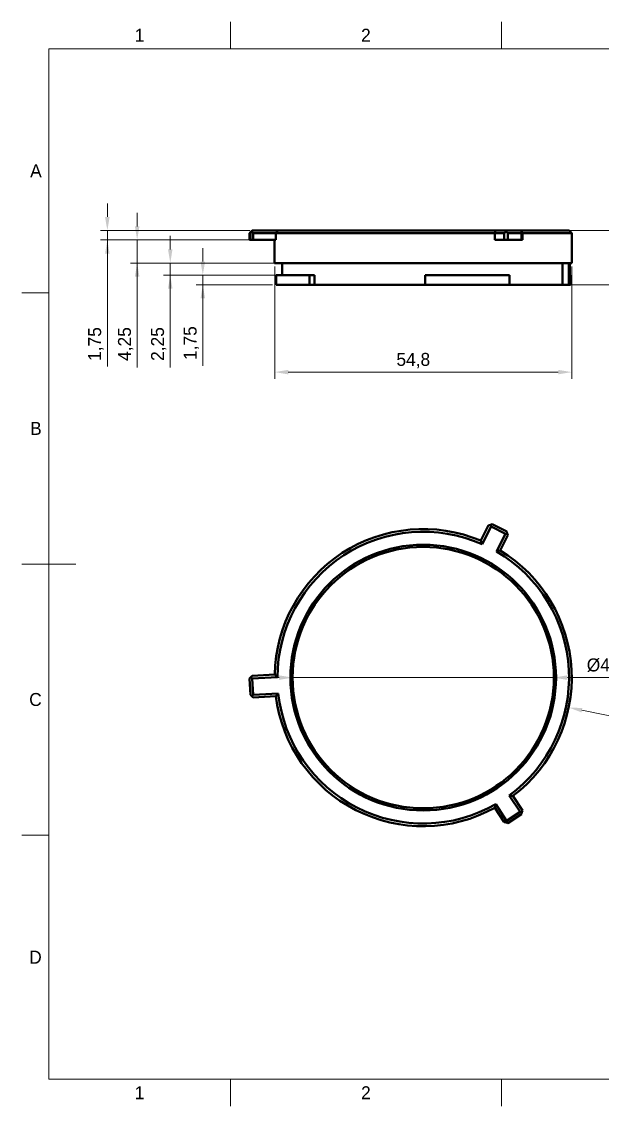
# Model space of a CAD drawing. Header units: millimetres. Extents: x 15 to 292, y 5 to 205.
# Drawn here: x 15 to 122.1, y 5 to 205 of the extents above; entities that cross this region are included whole.
import ezdxf

# ---------------------------------------------------------------- set-up
doc = ezdxf.new("R2010")
doc.units = ezdxf.units.MM
for name, color, linetype in [('Annotations', 7, 'Continuous'), ('Border', 7, 'Continuous'), ('Geometries', 7, 'Continuous')]:
    doc.layers.add(name, color=color, linetype=linetype)
doc.styles.add('Shapr0', font='txt', dxfattribs={"height": 2.3925})
doc.styles.add('Shapr2', font='txt', dxfattribs={"height": 2.3925})
doc.styles.add('Shapr4', font='txt', dxfattribs={"height": 2.3925})
doc.dimstyles.new('ISO-25', dxfattribs={"dimtxt": 2.5, "dimasz": 2.5, "dimexe": 1.25, "dimexo": 0.625, "dimtad": 1, "dimtxsty": 'Standard', "dimcen": 2.5, "dimadec": 0, "dimazin": 0, "dimtfac": 1, "dimtmove": 0, "dimatfit": 3, "dimfxl": 1, "dimarcsym": 0})

# ---------------------------------------------------------------- blocks, each defined once
blk = doc.blocks.new('*D2')
at = {"layer": 'Annotations', "color": 0, "linetype": 'Continuous', "lineweight": 15}
for p, q in [((62.47, 84.05), (59.97, 84.05)), ((64.97, 84.05), (113.17, 84.05)), ((129.02, 84.05), (115.67, 84.05))]:
    blk.add_line(p, q, dxfattribs=at)
at = {"layer": 'Annotations', "color": 0}
for points in [[(62.47, 83.63), (62.47, 84.47), (64.97, 84.05)], [(115.67, 84.47), (115.67, 83.63), (113.17, 84.05)]]:
    blk.add_solid(points, dxfattribs=at)
at = {"layer": 'Defpoints', "color": 0}
for p in [(64.97, 84.05), (113.17, 84.05)]:
    blk.add_point(p, dxfattribs=at)
at = {"layer": 'Annotations', "color": 0, "lineweight": 15, "insert": (123.6, 86.17), "char_height": 2.3925, "attachment_point": 5, "style": 'Shapr4'}
blk.add_mtext('\\A1;%%c48,2', dxfattribs=at)
blk = doc.blocks.new('*D3')
at = {"layer": 'Annotations', "color": 0, "linetype": 'Continuous', "lineweight": 15}
blk.add_line((118.36, 78.03), (132.96, 75.04), dxfattribs=at)
at = {"layer": 'Annotations', "color": 0}
blk.add_solid([(118.44, 78.44), (118.27, 77.63), (115.91, 78.54)], dxfattribs=at)
at = {"layer": 'Defpoints', "color": 0}
for p in [(89.07, 84.05), (115.91, 78.54)]:
    blk.add_point(p, dxfattribs=at)
at = {"layer": 'Annotations', "color": 0, "lineweight": 15, "insert": (127.96, 78.23), "char_height": 2.393, "attachment_point": 5, "rotation": 348.3945, "style": 'Shapr4'}
blk.add_mtext('\\A1;R27,4', dxfattribs=at)
blk = doc.blocks.new('*D17')
at = {"layer": 'Annotations', "color": 0, "linetype": 'Continuous', "lineweight": 15}
for p, q in [((48.41, 160.75), (48.41, 163.25)), ((61.29, 158.25), (47.16, 158.25)), ((48.41, 158.25), (48.41, 156.5)), ((61.29, 156.5), (47.16, 156.5)), ((48.41, 156.5), (48.41, 141.56)), ((48.41, 154), (48.41, 151.5))]:
    blk.add_line(p, q, dxfattribs=at)
at = {"layer": 'Annotations', "color": 0}
for points in [[(48, 160.75), (48.83, 160.75), (48.41, 158.25)], [(48.83, 154), (48, 154), (48.41, 156.5)]]:
    blk.add_solid(points, dxfattribs=at)
at = {"layer": 'Defpoints', "color": 0}
for p in [(61.92, 158.25), (48.41, 156.5), (61.92, 156.5)]:
    blk.add_point(p, dxfattribs=at)
at = {"layer": 'Annotations', "color": 0, "lineweight": 15, "insert": (46.29, 145.73), "char_height": 2.393, "attachment_point": 5, "rotation": 90, "style": 'Shapr2'}
blk.add_mtext('\\A1;1,75', dxfattribs=at)
blk = doc.blocks.new('*D18')
at = {"layer": 'Annotations', "color": 0, "linetype": 'Continuous', "lineweight": 15}
for p, q in [((42.41, 163), (42.41, 165.5)), ((62.44, 160.5), (41.16, 160.5)), ((42.41, 160.5), (42.41, 158.25)), ((62.44, 158.25), (41.16, 158.25)), ((42.41, 158.25), (42.41, 141.21)), ((42.41, 155.75), (42.41, 153.25))]:
    blk.add_line(p, q, dxfattribs=at)
at = {"layer": 'Annotations', "color": 0}
for points in [[(41.99, 163), (42.82, 163), (42.41, 160.5)], [(42.82, 155.75), (41.99, 155.75), (42.41, 158.25)]]:
    blk.add_solid(points, dxfattribs=at)
at = {"layer": 'Defpoints', "color": 0}
for p in [(63.07, 160.5), (42.41, 158.25), (63.07, 158.25)]:
    blk.add_point(p, dxfattribs=at)
at = {"layer": 'Annotations', "color": 0, "lineweight": 15, "insert": (40.28, 145.56), "char_height": 2.393, "attachment_point": 5, "rotation": 90, "style": 'Shapr2'}
blk.add_mtext('\\A1;2,25', dxfattribs=at)
blk = doc.blocks.new('*D19')
at = {"layer": 'Annotations', "color": 0, "linetype": 'Continuous', "lineweight": 15}
for p, q in [((36.3, 167.25), (36.3, 169.75)), ((61.04, 164.75), (35.05, 164.75)), ((36.3, 160.5), (36.3, 164.75)), ((61.04, 160.5), (35.05, 160.5)), ((36.3, 160.5), (36.3, 141.22)), ((36.3, 158), (36.3, 155.5))]:
    blk.add_line(p, q, dxfattribs=at)
at = {"layer": 'Annotations', "color": 0}
for points in [[(35.88, 167.25), (36.72, 167.25), (36.3, 164.75)], [(36.72, 158), (35.88, 158), (36.3, 160.5)]]:
    blk.add_solid(points, dxfattribs=at)
at = {"layer": 'Defpoints', "color": 0}
for p in [(36.3, 164.75), (61.67, 164.75), (61.67, 160.5)]:
    blk.add_point(p, dxfattribs=at)
at = {"layer": 'Annotations', "color": 0, "lineweight": 15, "insert": (34.18, 145.56), "char_height": 2.393, "attachment_point": 5, "rotation": 90, "style": 'Shapr2'}
blk.add_mtext('\\A1;4,25', dxfattribs=at)
blk = doc.blocks.new('*D20')
at = {"layer": 'Annotations', "color": 0, "linetype": 'Continuous', "lineweight": 15}
for p, q in [((30.8, 169), (30.8, 171.5)), ((57.06, 166.5), (29.55, 166.5)), ((30.8, 164.75), (30.8, 166.5)), ((57.09, 164.75), (29.55, 164.75)), ((30.8, 164.75), (30.8, 141.39)), ((30.8, 162.25), (30.8, 159.75))]:
    blk.add_line(p, q, dxfattribs=at)
at = {"layer": 'Annotations', "color": 0}
for points in [[(30.38, 169), (31.22, 169), (30.8, 166.5)], [(31.22, 162.25), (30.38, 162.25), (30.8, 164.75)]]:
    blk.add_solid(points, dxfattribs=at)
at = {"layer": 'Defpoints', "color": 0}
for p in [(30.8, 166.5), (57.69, 166.5), (57.72, 164.75)]:
    blk.add_point(p, dxfattribs=at)
at = {"layer": 'Annotations', "color": 0, "lineweight": 15, "insert": (28.68, 145.56), "char_height": 2.393, "attachment_point": 5, "rotation": 90, "style": 'Shapr2'}
blk.add_mtext('\\A1;1,75', dxfattribs=at)
blk = doc.blocks.new('*D21')
at = {"layer": 'Annotations', "color": 0, "linetype": 'Continuous', "lineweight": 15}
for p, q in [((103.06, 166.5), (129.9, 166.5)), ((128.65, 159), (128.65, 164)), ((90.03, 156.5), (129.9, 156.5)), ((128.65, 156.5), (128.65, 146.96))]:
    blk.add_line(p, q, dxfattribs=at)
at = {"layer": 'Annotations', "color": 0}
for points in [[(129.06, 164), (128.23, 164), (128.65, 166.5)], [(128.23, 159), (129.06, 159), (128.65, 156.5)]]:
    blk.add_solid(points, dxfattribs=at)
at = {"layer": 'Defpoints', "color": 0}
for p in [(102.44, 166.5), (128.65, 166.5), (89.4, 156.5)]:
    blk.add_point(p, dxfattribs=at)
at = {"layer": 'Annotations', "color": 0, "lineweight": 15, "insert": (126.75, 149.43), "char_height": 2.393, "attachment_point": 5, "rotation": 90, "style": 'Shapr2'}
blk.add_mtext('\\A1;10', dxfattribs=at)
blk = doc.blocks.new('*D22')
at = {"layer": 'Annotations', "color": 0, "linetype": 'Continuous', "lineweight": 15}
for p, q in [((61.67, 159.88), (61.67, 139.13)), ((116.47, 159.88), (116.47, 139.13)), ((64.17, 140.38), (113.97, 140.38))]:
    blk.add_line(p, q, dxfattribs=at)
at = {"layer": 'Annotations', "color": 0}
for points in [[(64.17, 140.8), (64.17, 139.97), (61.67, 140.38)], [(113.97, 139.97), (113.97, 140.8), (116.47, 140.38)]]:
    blk.add_solid(points, dxfattribs=at)
at = {"layer": 'Defpoints', "color": 0}
for p in [(61.67, 160.5), (116.47, 160.5), (116.47, 140.38)]:
    blk.add_point(p, dxfattribs=at)
at = {"layer": 'Annotations', "color": 0, "lineweight": 15, "insert": (87.24, 142.51), "char_height": 2.393, "attachment_point": 5, "style": 'Shapr2'}
blk.add_mtext('\\A1;54,8', dxfattribs=at)

msp = doc.modelspace()

# ---------------------------------------------------------------- linework, layer by layer
at = {"layer": 'Border', "linetype": 'Continuous', "lineweight": 15}
for p, q in [((53.5, 200), (53.5, 205)), ((103.5, 200), (103.5, 205)), ((287, 200), (20, 200)), ((20, 200), (20, 10)), ((20, 155), (15, 155)), ((25, 105), (15, 105)), ((20, 55), (15, 55)), ((20, 10), (287, 10)), ((53.5, 10), (53.5, 5)), ((103.5, 10), (103.5, 5))]:
    msp.add_line(p, q, dxfattribs=at)
at = {"layer": 'Geometries', "linetype": 'Continuous', "lineweight": 40}
for p, q in [((57.033, 166), (57.269, 166.25)), ((57.19, 166), (57.033, 166)), ((57.033, 166), (57.033, 164.75)), ((57.452, 166.25), (57.19, 166)), ((57.19, 164.75), (57.19, 166)), ((57.269, 166.25), (57.532, 166.5)), ((57.452, 166.25), (57.689, 166.5)), ((57.715, 166), (57.452, 166.25)), ((57.532, 166.5), (57.689, 166.5)), ((57.689, 166.5), (62.324, 166.5)), ((61.883, 166), (57.715, 166)), ((57.715, 166), (57.715, 164.75)), ((61.883, 166), (61.883, 164.75)), ((102.273, 166), (61.883, 166)), ((62.324, 166.5), (102.437, 166.5)), ((102.273, 166), (102.273, 164.75)), ((104.001, 166), (102.273, 166)), ((102.437, 166.5), (104.421, 166.5)), ((104.347, 166.25), (104.001, 166)), ((104.001, 164.75), (104.001, 166)), ((104.421, 166.5), (104.347, 166.25)), ((104.693, 166), (104.347, 166.25)), ((104.421, 166.5), (106.937, 166.5)), ((107.209, 166), (104.693, 166)), ((104.693, 166), (104.693, 164.75)), ((106.937, 166.5), (107.283, 166.25)), ((106.937, 166.5), (115.967, 166.5)), ((107.283, 166.25), (107.209, 166)), ((107.209, 164.75), (107.209, 166)), ((107.356, 166), (107.283, 166.25)), ((116.467, 166), (107.356, 166)), ((107.356, 166), (107.356, 164.75)), ((116.467, 166), (115.967, 166.5)), ((116.467, 160.5), (116.467, 166)), ((57.19, 164.75), (57.033, 164.75)), ((57.715, 164.75), (57.19, 164.75)), ((57.715, 164.75), (61.667, 164.75)), ((61.667, 160.5), (61.667, 164.75)), ((61.667, 164.75), (61.883, 164.75)), ((104.001, 164.75), (102.273, 164.75)), ((104.693, 164.75), (104.001, 164.75)), ((107.209, 164.75), (104.693, 164.75)), ((107.356, 164.75), (107.209, 164.75)), ((63.067, 160.5), (61.667, 160.5)), ((63.067, 160.5), (63.067, 158.25)), ((114.77, 160.5), (63.067, 160.5)), ((114.77, 160.5), (114.77, 156.5)), ((115.907, 160.5), (114.77, 160.5)), ((115.907, 160.5), (115.907, 156.5)), ((116.136, 160.5), (115.907, 160.5)), ((116.136, 160.5), (116.136, 158.25)), ((116.467, 160.5), (116.136, 160.5)), ((61.917, 158.25), (61.917, 156.5)), ((63.067, 158.25), (61.917, 158.25)), ((68.102, 158.25), (63.067, 158.25)), ((68.102, 158.25), (68.102, 156.5)), ((68.99, 158.25), (68.102, 158.25)), ((68.99, 158.25), (68.99, 156.5)), ((89.402, 158.25), (89.402, 156.5)), ((89.402, 158.25), (89.417, 158.25)), ((89.417, 158.25), (89.417, 156.5)), ((104.96, 158.25), (89.417, 158.25)), ((104.96, 158.25), (104.96, 156.5)), ((116.217, 158.25), (116.136, 158.25)), ((116.217, 156.5), (116.217, 158.25)), ((68.102, 156.5), (61.917, 156.5)), ((68.99, 156.5), (68.102, 156.5)), ((89.402, 156.5), (68.99, 156.5)), ((89.402, 156.5), (89.417, 156.5)), ((104.96, 156.5), (89.417, 156.5)), ((114.77, 156.5), (104.96, 156.5)), ((114.77, 156.5), (115.907, 156.5)), ((116.217, 156.5), (115.907, 156.5)), ((99.691, 109.305), (101.132, 112.133)), ((101.132, 112.133), (101.468, 112.242)), ((101.468, 112.242), (101.805, 112.351)), ((101.578, 111.906), (101.468, 112.242)), ((101.805, 112.351), (104.478, 110.989)), ((101.578, 111.906), (99.924, 108.661)), ((104.251, 110.544), (101.578, 111.906)), ((102.597, 107.299), (104.251, 110.544)), ((104.696, 110.317), (103.255, 107.489)), ((104.251, 110.544), (104.587, 110.653)), ((104.478, 110.989), (104.587, 110.653)), ((104.587, 110.653), (104.696, 110.317)), ((57.033, 83.872), (57.269, 84.135)), ((57.269, 84.135), (57.506, 84.398)), ((57.269, 84.135), (57.532, 83.898)), ((57.506, 84.398), (61.673, 84.616)), ((62.167, 84.141), (57.532, 83.898)), ((57.19, 80.876), (57.033, 83.872)), ((57.532, 83.898), (57.689, 80.902)), ((57.452, 80.64), (57.19, 80.876)), ((57.452, 80.64), (57.689, 80.902)), ((57.715, 80.403), (57.452, 80.64)), ((57.689, 80.902), (62.324, 81.145)), ((61.883, 80.621), (57.715, 80.403)), ((106.937, 59.286), (104.953, 62.341)), ((105.628, 62.22), (107.356, 59.559)), ((104.001, 57.38), (102.273, 60.041)), ((102.437, 60.707), (104.421, 57.652)), ((104.421, 57.652), (106.937, 59.286)), ((107.209, 58.867), (104.693, 57.233)), ((106.937, 59.286), (107.283, 59.213)), ((107.283, 59.213), (107.209, 58.867)), ((107.356, 59.559), (107.283, 59.213)), ((104.347, 57.307), (104.001, 57.38)), ((104.421, 57.652), (104.347, 57.307)), ((104.693, 57.233), (104.347, 57.307))]:
    msp.add_line(p, q, dxfattribs=at)
at = {"layer": 'Geometries', "linetype": 'Continuous', "lineweight": 40, "flags": 128}
for points in [[(61.883, 166), (61.992, 166.125), (62.103, 166.25), (62.213, 166.375), (62.324, 166.5)], [(102.273, 166), (102.315, 166.125), (102.356, 166.25), (102.397, 166.375), (102.437, 166.5)], [(99.691, 109.305), (99.75, 109.145), (99.808, 108.983), (99.866, 108.822), (99.924, 108.661)], [(102.597, 107.299), (102.762, 107.347), (102.926, 107.395), (103.091, 107.442), (103.255, 107.489)], [(61.673, 84.616), (61.796, 84.497), (61.92, 84.378), (62.043, 84.26), (62.167, 84.141)], [(61.883, 80.621), (61.992, 80.753), (62.103, 80.884), (62.213, 81.015), (62.324, 81.145)], [(104.953, 62.341), (105.122, 62.31), (105.291, 62.28), (105.459, 62.25), (105.628, 62.22)], [(102.273, 60.041), (102.315, 60.207), (102.356, 60.374), (102.397, 60.54), (102.437, 60.707)]]:
    msp.add_lwpolyline(points, dxfattribs=at)
at = {"layer": 'Geometries', "linetype": 'Continuous', "lineweight": 40}
for radius in [24.5, 24.1]:
    msp.add_circle((89.067, 84.049), radius, dxfattribs=at)
for radius, start, end in [(27.4, 67.1859, 178.8141), (26.9, 66.19659, 179.80341), (26.9, 306.19659, 59.80341), (27.4, 307.1859, 58.8141), (27.4, 187.1859, 298.8141), (26.9, 186.19659, 299.80341)]:
    msp.add_arc((89.067, 84.049), radius, start, end, dxfattribs=at)

# ---------------------------------------------------------------- texts
at = {"layer": 'Border', "linetype": 'Continuous', "lineweight": 15, "char_height": 2.393, "width": 2.3925, "style": 'Shapr0'}
for s, insert, attachment_point in [('1', (36.75, 201.304), 8), ('2', (78.5, 201.304), 8), ('A', (18.696, 177.5), 6), ('B', (18.696, 130), 6), ('C', (18.696, 80), 6), ('D', (18.696, 32.5), 6), ('1', (36.75, 8.696), 2), ('2', (78.5, 8.696), 2)]:
    msp.add_mtext(s, dxfattribs=dict(at, insert=insert, attachment_point=attachment_point))

# ---------------------------------------------------------------- dimensions: what is measured, and where the dimension line sits
at = {"layer": 'Annotations', "linetype": 'Continuous', "lineweight": 15}
for base, p1, p2, angle, picture, middle in [((30.8, 166.5), (57.715, 164.75), (57.689, 166.5), 90, '*D20', (30.8, 145.564)), ((36.3, 164.75), (61.667, 160.5), (61.667, 164.75), 90, '*D19', (36.3, 145.562)), ((128.646, 166.5), (89.402, 156.5), (102.437, 166.5), 270, '*D21', (128.646, 149.429)), ((42.408, 158.25), (63.067, 160.5), (63.067, 158.25), 90, '*D18', (42.408, 145.558)), ((48.415, 156.5), (61.917, 158.25), (61.917, 156.5), 90, '*D17', (48.415, 145.734)), ((116.467, 140.382), (61.667, 160.5), (116.467, 160.5), 180, '*D22', (87.236, 140.382))]:
    dim = msp.add_linear_dim(base=base, p1=p1, p2=p2, angle=angle, dimstyle='ISO-25', override={"dimscale": 1, "dimgap": 0.7, "dimdec": 2, "dimlfac": 1, "dimrnd": 0.01, "dimzin": 8, "dimdsep": 44, "dimtxsty": 'Shapr2', "dimse1": 0, "dimse2": 0, "dimadec": 2, "dimtol": 0, "dimlim": 0, "dimtp": 0, "dimtm": 0, "dimtfac": 0.6, "dimtdec": 8, "dimfrac": 2, "dimtolj": 1, "dimlwd": 15, "dimlwe": 15}, dxfattribs=at)
    dim.commit()
    dim.dimension.update_dxf_attribs({"geometry": picture, "text_midpoint": middle, "dimtype": 160})
dim = msp.add_diameter_dim_2p(p1=(64.967, 84.049), p2=(113.167, 84.049), dimstyle='ISO-25', override={"dimscale": 1, "dimgap": 0.7, "dimdec": 2, "dimlfac": 1, "dimrnd": 0.01, "dimzin": 8, "dimdsep": 44, "dimtxsty": 'Shapr4', "dimcen": 2.5, "dimadec": 2, "dimtol": 0, "dimlim": 0, "dimtp": 0, "dimtm": 0, "dimtfac": 0.6, "dimtdec": 8, "dimtofl": 1, "dimfrac": 2, "dimtolj": 1, "dimlwd": 15, "dimlwe": 15}, dxfattribs=at)
dim.commit()
dim.dimension.update_dxf_attribs({"geometry": '*D2', "text_midpoint": (123.595, 86.173)})
dim = msp.add_radius_dim(center=(89.067, 84.049), mpoint=(115.907, 78.537), dimstyle='ISO-25', override={"dimscale": 1, "dimgap": 0.7, "dimdec": 2, "dimlfac": 1, "dimrnd": 0.01, "dimzin": 8, "dimdsep": 44, "dimtxsty": 'Shapr4', "dimcen": 0, "dimadec": 2, "dimtol": 0, "dimlim": 0, "dimtp": 0, "dimtm": 0, "dimtfac": 0.6, "dimtdec": 8, "dimtofl": 0, "dimfrac": 2, "dimtolj": 1, "dimlwd": 15, "dimlwe": 15}, dxfattribs=at)
dim.commit()
dim.dimension.update_dxf_attribs({"geometry": '*D3', "text_midpoint": (127.529, 76.15), "dimtype": 164})

doc.saveas('drawing.dxf')
